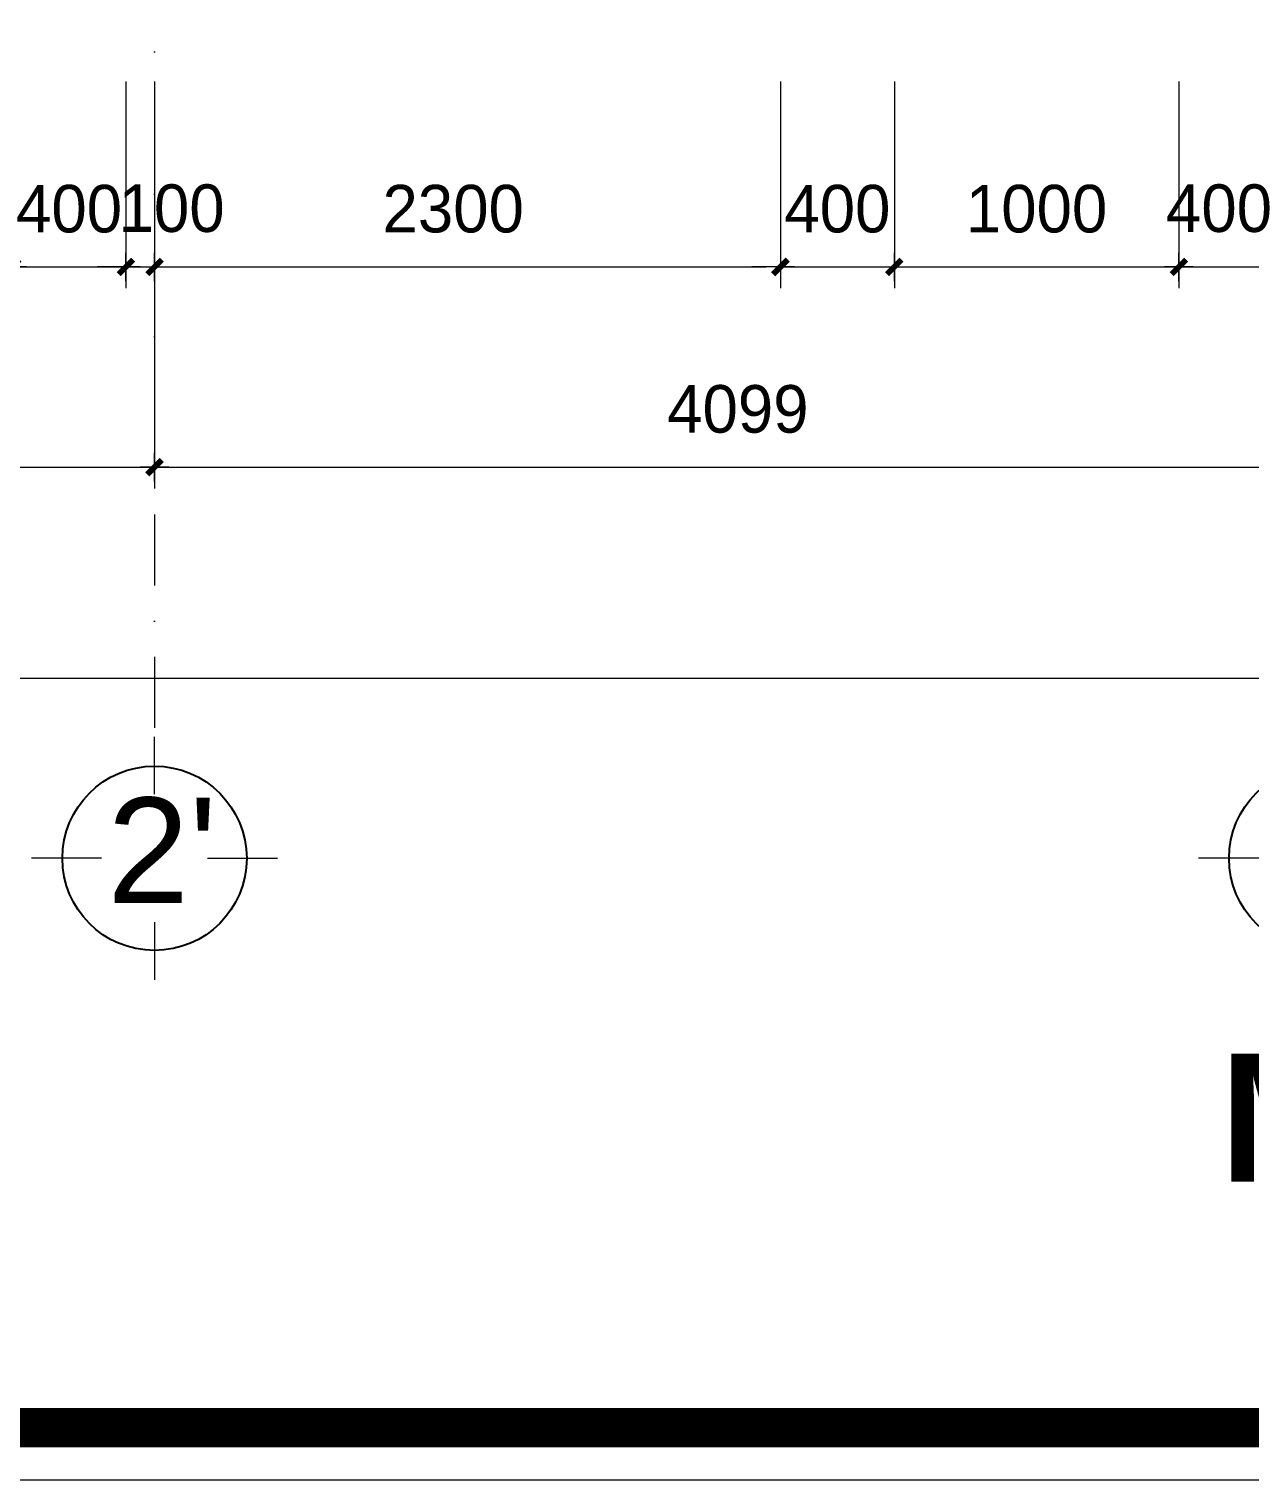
# Model space of a CAD drawing. Header units: millimetres. Extents: x 615730 to 2792744, y 139412 to 597571.
# Drawn here: x 806305 to 810595, y 284936 to 290035 of the extents above; entities that cross this region are included whole.
import ezdxf
from ezdxf.enums import TextEntityAlignment as Align

# ---------------------------------------------------------------- set-up
doc = ezdxf.new("R2010")
doc.units = ezdxf.units.MM
doc.header["$MEASUREMENT"] = 0
doc.header["$PDMODE"] = 34
doc.linetypes.add('DASHDOT', pattern=[1, 0.5, -0.25, 0, -0.25])
doc.layers.get('0').update_dxf_attribs({"lineweight": 5})
for name, color, linetype, lineweight in [('0.1(9)', 9, 'Continuous', 13), ('KT', 148, 'Continuous', 18), ('thay', 7, 'Continuous', 15), ('TIM TRUC', 149, 'DASHDOT', 9)]:
    doc.layers.add(name, color=color, linetype=linetype, lineweight=lineweight)
for name, color, linetype in [('H', 252, 'Continuous'), ('noi that', 29, 'Continuous'), ('TEXT', 2, 'Continuous')]:
    doc.layers.add(name, color=color, linetype=linetype)
doc.styles.add('H280', font='', dxfattribs={"height": 200})
doc.styles.add('KT OZON', font='', dxfattribs={"height": 200})
doc.styles.add('lyrichs', font='', dxfattribs={"width": 1.25})
doc.styles.add('VNI-AVO', font='vni-roms.shx')
doc.styles.get('H280').set_extended_font_data('VNI-Avo')
doc.styles.get('KT OZON').set_extended_font_data('VNI-Helve')
doc.styles.get('lyrichs').set_extended_font_data('.VnHelvetInsH', bold=True)
doc.dimstyles.new('1-50b', dxfattribs={"dimtxt": 167, "dimasz": 50, "dimexe": 75, "dimexo": 150, "dimgap": 120, "dimtad": 1, "dimdec": 0, "dimzin": 12, "dimtxsty": 'VNI-AVO', "dimblk": ']', "dimcen": 0, "dimdle": 50, "dimclrd": 252, "dimclre": 252, "dimclrt": 2, "dimadec": 0, "dimazin": 0, "dimtfac": 1, "dimtdec": 0, "dimtix": 1, "dimtmove": 2, "dimatfit": 0, "dimldrblk": 'OPEN90', "dimfxl": 1, "dimlwd": -1, "dimlwe": -1, "dimarcsym": 0})

# ---------------------------------------------------------------- blocks, each defined once
blk = doc.blocks.new('TRUC 1')
at = {"ltscale": 50}
blk.add_circle((0, -9525), 8572, dxfattribs=at)
at = {"layer": '0.1(9)', "ltscale": 50}
for p, q in [((0, -3572), (0, 1782)), ((-4942, -9525), (-11427, -9525)), ((4942, -9525), (11427, -9525)), ((0, -15478), (0, -20832))]:
    blk.add_line(p, q, dxfattribs=at)
at = {"layer": 'TEXT', "ltscale": 50, "style": 'H280'}
blk.add_attdef('1', text='', height=10478, dxfattribs=at).set_placement((-214, -4892), align=Align.CENTER)
blk = doc.blocks.new(']')
for p, q in [((1, 0), (-1, 0)), ((0, 1), (0, -1))]:
    blk.add_line(p, q)
at = {"color": 9, "const_width": 0.4}
blk.add_lwpolyline([(-0.51, -0.51), (0.51, 0.51)], dxfattribs=at)
blk = doc.blocks.new('*D436')
at = {"layer": 'DEFPOINTS', "color": 0, "ltscale": 10, "transparency": 16777216}
for p in [(806245.6, 290000.4), (806645.5, 290000.4), (806645.5, 289199)]:
    blk.add_point(p, dxfattribs=at)
at = {"layer": 'KT', "color": 252, "ltscale": 10, "transparency": 16777216}
for p, q in [((806245.6, 289850.4), (806245.6, 289124)), ((806645.5, 289850.4), (806645.5, 289124)), ((806195.6, 289199), (806145.6, 289199)), ((806245.6, 289199), (806645.5, 289199)), ((806695.5, 289199), (806745.5, 289199))]:
    blk.add_line(p, q, dxfattribs=at)
at = {"layer": 'KT', "color": 252, "ltscale": 10, "transparency": 16777216, "xscale": 50, "yscale": 50, "zscale": 50}
blk.add_blockref(']', (806245.6, 289199), dxfattribs=at)
at = {"layer": 'KT', "color": 252, "ltscale": 10, "transparency": 16777216, "xscale": 50, "yscale": 50, "zscale": 50, "rotation": 180}
blk.add_blockref(']', (806645.5, 289199), dxfattribs=at)
at = {"layer": 'KT', "color": 2, "ltscale": 10, "transparency": 16777216, "insert": (806445.5, 289402.5), "char_height": 167, "attachment_point": 5, "style": 'VNI-AVO'}
blk.add_mtext('400', dxfattribs=at)
blk = doc.blocks.new('_Open90')
at = {"color": 0, "linetype": 'ByBlock', "lineweight": -2}
for p, q in [((0, 0), (-1, 0)), ((-0.5, 0.5), (0, 0)), ((0, 0), (-0.5, -0.5))]:
    blk.add_line(p, q, dxfattribs=at)
blk = doc.blocks.new('*D437')
at = {"layer": 'DEFPOINTS', "color": 0, "ltscale": 10, "transparency": 16777216}
for p in [(806645.5, 290000.4), (808945, 290000.4), (808945, 289199)]:
    blk.add_point(p, dxfattribs=at)
at = {"layer": 'KT', "color": 252, "ltscale": 10, "transparency": 16777216}
for p, q in [((806645.5, 289850.4), (806645.5, 289124)), ((808945, 289850.4), (808945, 289124)), ((806695.5, 289199), (808895, 289199))]:
    blk.add_line(p, q, dxfattribs=at)
at = {"layer": 'KT', "color": 252, "ltscale": 10, "transparency": 16777216, "xscale": 50, "yscale": 50, "zscale": 50, "rotation": 180}
blk.add_blockref(']', (806645.5, 289199), dxfattribs=at)
at = {"layer": 'KT', "color": 252, "ltscale": 10, "transparency": 16777216, "xscale": 50, "yscale": 50, "zscale": 50}
blk.add_blockref(']', (808945, 289199), dxfattribs=at)
at = {"layer": 'KT', "color": 2, "ltscale": 10, "transparency": 16777216, "insert": (807795.3, 289402.5), "char_height": 167, "attachment_point": 5, "style": 'VNI-AVO'}
blk.add_mtext('2300', dxfattribs=at)
blk = doc.blocks.new('*D438')
at = {"layer": 'DEFPOINTS', "color": 0, "ltscale": 10, "transparency": 16777216}
for p in [(808945, 290000.4), (809345.3, 290000.4), (809345.3, 289199)]:
    blk.add_point(p, dxfattribs=at)
at = {"layer": 'KT', "color": 252, "ltscale": 10, "transparency": 16777216}
for p, q in [((808945, 289850.4), (808945, 289124)), ((809345.3, 289850.4), (809345.3, 289124)), ((808895, 289199), (808845, 289199)), ((808945, 289199), (809345.3, 289199)), ((809395.3, 289199), (809445.3, 289199))]:
    blk.add_line(p, q, dxfattribs=at)
at = {"layer": 'KT', "color": 252, "ltscale": 10, "transparency": 16777216, "xscale": 50, "yscale": 50, "zscale": 50}
blk.add_blockref(']', (808945, 289199), dxfattribs=at)
at = {"layer": 'KT', "color": 252, "ltscale": 10, "transparency": 16777216, "xscale": 50, "yscale": 50, "zscale": 50, "rotation": 180}
blk.add_blockref(']', (809345.3, 289199), dxfattribs=at)
at = {"layer": 'KT', "color": 2, "ltscale": 10, "transparency": 16777216, "insert": (809145.2, 289402.5), "char_height": 167, "attachment_point": 5, "style": 'VNI-AVO'}
blk.add_mtext('400', dxfattribs=at)
blk = doc.blocks.new('*D439')
at = {"layer": 'DEFPOINTS', "color": 0, "ltscale": 10, "transparency": 16777216}
for p in [(809345.3, 290000.4), (810345, 290000.4), (810345, 289199)]:
    blk.add_point(p, dxfattribs=at)
at = {"layer": 'KT', "color": 252, "ltscale": 10, "transparency": 16777216}
for p, q in [((809345.3, 289850.4), (809345.3, 289124)), ((810345, 289850.4), (810345, 289124)), ((809395.3, 289199), (810295, 289199))]:
    blk.add_line(p, q, dxfattribs=at)
at = {"layer": 'KT', "color": 252, "ltscale": 10, "transparency": 16777216, "xscale": 50, "yscale": 50, "zscale": 50, "rotation": 180}
blk.add_blockref(']', (809345.3, 289199), dxfattribs=at)
at = {"layer": 'KT', "color": 252, "ltscale": 10, "transparency": 16777216, "xscale": 50, "yscale": 50, "zscale": 50}
blk.add_blockref(']', (810345, 289199), dxfattribs=at)
at = {"layer": 'KT', "color": 2, "ltscale": 10, "transparency": 16777216, "insert": (809845.1, 289402.5), "char_height": 167, "attachment_point": 5, "style": 'VNI-AVO'}
blk.add_mtext('1000', dxfattribs=at)
blk = doc.blocks.new('*D440')
at = {"layer": 'DEFPOINTS', "color": 0, "ltscale": 10, "transparency": 16777216}
for p in [(810345, 290000.4), (810745.3, 290000.4), (810745.3, 289199)]:
    blk.add_point(p, dxfattribs=at)
at = {"layer": 'KT', "color": 252, "ltscale": 10, "transparency": 16777216}
for p, q in [((810345, 289850.4), (810345, 289124)), ((810745.3, 289850.4), (810745.3, 289124)), ((810395, 289199), (810695.3, 289199))]:
    blk.add_line(p, q, dxfattribs=at)
at = {"layer": 'KT', "color": 252, "ltscale": 10, "transparency": 16777216, "xscale": 50, "yscale": 50, "zscale": 50, "rotation": 180}
blk.add_blockref(']', (810345, 289199), dxfattribs=at)
at = {"layer": 'KT', "color": 252, "ltscale": 10, "transparency": 16777216, "xscale": 50, "yscale": 50, "zscale": 50}
blk.add_blockref(']', (810745.3, 289199), dxfattribs=at)
at = {"layer": 'KT', "color": 2, "ltscale": 10, "transparency": 16777216, "insert": (810486.1, 289404.2), "char_height": 167, "attachment_point": 5, "style": 'VNI-AVO'}
blk.add_mtext('400', dxfattribs=at)
blk = doc.blocks.new('*D456')
at = {"layer": 'DEFPOINTS', "color": 0, "ltscale": 10, "transparency": 16777216}
for p in [(804745.8, 290000.4), (806745.8, 290000.4), (806745.8, 288495.4)]:
    blk.add_point(p, dxfattribs=at)
at = {"layer": 'KT', "color": 252, "ltscale": 10, "transparency": 16777216}
for p, q in [((804745.8, 289850.4), (804745.8, 288420.4)), ((806745.8, 289850.4), (806745.8, 288420.4)), ((804795.8, 288495.4), (806695.8, 288495.4))]:
    blk.add_line(p, q, dxfattribs=at)
at = {"layer": 'KT', "color": 252, "ltscale": 10, "transparency": 16777216, "xscale": 50, "yscale": 50, "zscale": 50, "rotation": 180}
blk.add_blockref(']', (804745.8, 288495.4), dxfattribs=at)
at = {"layer": 'KT', "color": 252, "ltscale": 10, "transparency": 16777216, "xscale": 50, "yscale": 50, "zscale": 50}
blk.add_blockref(']', (806745.8, 288495.4), dxfattribs=at)
at = {"layer": 'KT', "color": 2, "ltscale": 10, "transparency": 16777216, "insert": (805745.8, 288698.9), "char_height": 167, "attachment_point": 5, "style": 'VNI-AVO'}
blk.add_mtext('2000', dxfattribs=at)
blk = doc.blocks.new('*D457')
at = {"layer": 'DEFPOINTS', "color": 0, "ltscale": 10, "transparency": 16777216}
for p in [(806745.8, 290000.4), (810845.3, 290000.4), (810845.3, 288495.4)]:
    blk.add_point(p, dxfattribs=at)
at = {"layer": 'KT', "color": 252, "ltscale": 10, "transparency": 16777216}
for p, q in [((806745.8, 289850.4), (806745.8, 288420.4)), ((810845.3, 289850.4), (810845.3, 288420.4)), ((806795.8, 288495.4), (810795.3, 288495.4))]:
    blk.add_line(p, q, dxfattribs=at)
at = {"layer": 'KT', "color": 252, "ltscale": 10, "transparency": 16777216, "xscale": 50, "yscale": 50, "zscale": 50, "rotation": 180}
blk.add_blockref(']', (806745.8, 288495.4), dxfattribs=at)
at = {"layer": 'KT', "color": 252, "ltscale": 10, "transparency": 16777216, "xscale": 50, "yscale": 50, "zscale": 50}
blk.add_blockref(']', (810845.3, 288495.4), dxfattribs=at)
at = {"layer": 'KT', "color": 2, "ltscale": 10, "transparency": 16777216, "insert": (808795.5, 288698.9), "char_height": 167, "attachment_point": 5, "style": 'VNI-AVO'}
blk.add_mtext('4099', dxfattribs=at)
blk = doc.blocks.new('*D463')
at = {"layer": 'DEFPOINTS', "color": 0, "ltscale": 10, "transparency": 16777216}
for p in [(806645.5, 290000.4), (806745.8, 290000.4), (806745.8, 289199)]:
    blk.add_point(p, dxfattribs=at)
at = {"layer": 'KT', "color": 252, "ltscale": 10, "transparency": 16777216}
for p, q in [((806645.5, 289850.4), (806645.5, 289124)), ((806745.8, 289850.4), (806745.8, 289124)), ((806595.5, 289199), (806545.5, 289199)), ((806645.5, 289199), (806745.8, 289199)), ((806795.8, 289199), (806845.8, 289199))]:
    blk.add_line(p, q, dxfattribs=at)
at = {"layer": 'KT', "color": 252, "ltscale": 10, "transparency": 16777216, "xscale": 50, "yscale": 50, "zscale": 50}
blk.add_blockref(']', (806645.5, 289199), dxfattribs=at)
at = {"layer": 'KT', "color": 252, "ltscale": 10, "transparency": 16777216, "xscale": 50, "yscale": 50, "zscale": 50, "rotation": 180}
blk.add_blockref(']', (806745.8, 289199), dxfattribs=at)
at = {"layer": 'KT', "color": 2, "ltscale": 10, "transparency": 16777216, "insert": (806805.9, 289404.2), "char_height": 167, "attachment_point": 5, "style": 'VNI-AVO'}
blk.add_mtext('100', dxfattribs=at)
blk = doc.blocks.new('*D465')
at = {"layer": 'DEFPOINTS', "color": 0, "ltscale": 10, "transparency": 16777216}
for p in [(802246.3, 290000.4), (822845.6, 290000.4), (822845.6, 287753.8)]:
    blk.add_point(p, dxfattribs=at)
at = {"layer": 'KT', "color": 252, "ltscale": 10, "transparency": 16777216}
for p, q in [((802246.3, 289850.4), (802246.3, 287678.8)), ((822845.6, 289850.4), (822845.6, 287678.8)), ((802296.3, 287753.8), (822795.6, 287753.8))]:
    blk.add_line(p, q, dxfattribs=at)
at = {"layer": 'KT', "color": 252, "ltscale": 10, "transparency": 16777216, "xscale": 50, "yscale": 50, "zscale": 50, "rotation": 180}
blk.add_blockref(']', (802246.3, 287753.8), dxfattribs=at)
at = {"layer": 'KT', "color": 252, "ltscale": 10, "transparency": 16777216, "xscale": 50, "yscale": 50, "zscale": 50}
blk.add_blockref(']', (822845.6, 287753.8), dxfattribs=at)
at = {"layer": 'KT', "color": 2, "ltscale": 10, "transparency": 16777216, "insert": (812545.9, 287957.3), "char_height": 167, "attachment_point": 5, "style": 'VNI-AVO'}
blk.add_mtext('20599', dxfattribs=at)

msp = doc.modelspace()

# ---------------------------------------------------------------- linework, layer by layer
at = {"layer": 'H', "const_width": 138.2}
msp.add_lwpolyline([(797794.4, 285120.6), (824797.2, 285120.6), (824797.2, 304105.6), (797794.4, 304105.6)], close=True, dxfattribs=at)
at = {"layer": 'thay', "linetype": 'Continuous'}
msp.add_lwpolyline([(797610, 284936.3), (824981.6, 284936.3), (824981.6, 304289.9), (797610, 304289.9)], close=True, dxfattribs=at)
at = {"layer": 'TIM TRUC', "ltscale": 500}
msp.add_line((806745.8, 299831.5), (806745.8, 287548.1), dxfattribs=at)

# ---------------------------------------------------------------- block references
at = {"layer": 'noi that', "lineweight": -2, "ltscale": 10}
ref = msp.add_blockref('TRUC 1', (806745.8, 286761), dxfattribs=dict(at, xscale=0.03778148023411632, yscale=0.03778148023411632, zscale=0.03778148023411632, rotation=180))
ref.add_attrib('1', "2'", dxfattribs={"layer": 'TEXT', "color": 3, "ltscale": 50, "height": 370.15, "style": 'KT OZON'}).set_placement((806772.5, 286964), align=Align.CENTER)
ref = msp.add_blockref('TRUC 1', (810845.3, 286761), dxfattribs=dict(at, xscale=0.03778148023411632, yscale=0.03778148023411632, zscale=0.03778148023411632, rotation=180))
ref.add_attrib('1', '3', dxfattribs={"layer": 'TEXT', "color": 3, "ltscale": 50, "height": 370.2, "style": 'KT OZON'}).set_placement((810871.9, 286964), align=Align.CENTER)

# ---------------------------------------------------------------- texts
at = {"layer": 'TEXT', "style": 'lyrichs'}
msp.add_text('MÆT c¾t A-A', height=450, dxfattribs=at).set_placement((812546.8, 285984.6), align=Align.CENTER)

# ---------------------------------------------------------------- dimensions: what is measured, and where the dimension line sits
at = {"layer": 'KT', "ltscale": 10}
for base, p1, p2, picture, middle in [((822845.6, 287753.8), (802246.3, 290000.4), (822845.6, 290000.4), '*D465', (812545.9, 287957.3)), ((806745.8, 288495.4), (804745.8, 290000.4), (806745.8, 290000.4), '*D456', (805745.8, 288698.9)), ((806645.5, 289199), (806245.6, 290000.4), (806645.5, 290000.4), '*D436', (806445.5, 289402.5)), ((808945.03537, 289198.95186), (806645.53536, 290000.40716), (808945.03537, 290000.40716), '*D437', (807795.28537, 289402.45186)), ((810845.2656, 288495.3906), (806745.8056, 290000.4072), (810845.2656, 290000.4072), '*D457', (808795.5356, 288698.8906)), ((809345.3, 289199), (808945, 290000.4), (809345.3, 290000.4), '*D438', (809145.2, 289402.5)), ((810345, 289199), (809345.3, 290000.4), (810345, 290000.4), '*D439', (809845.1, 289402.5))]:
    dim = msp.add_linear_dim(base=base, p1=p1, p2=p2, dimstyle='1-50b', dxfattribs=at)
    dim.commit()
    dim.dimension.update_dxf_attribs({"geometry": picture, "text_midpoint": middle})
for base, p1, p2, picture, middle in [((806745.8, 289199), (806645.5, 290000.4), (806745.8, 290000.4), '*D463', (806805.9, 289404.2)), ((810745.3, 289199), (810345, 290000.4), (810745.3, 290000.4), '*D440', (810486.1, 289404.2))]:
    dim = msp.add_linear_dim(base=base, p1=p1, p2=p2, dimstyle='1-50b', dxfattribs=at)
    dim.commit()
    dim.dimension.update_dxf_attribs({"geometry": picture, "text_midpoint": middle, "dimtype": 160})

doc.saveas('drawing.dxf')
